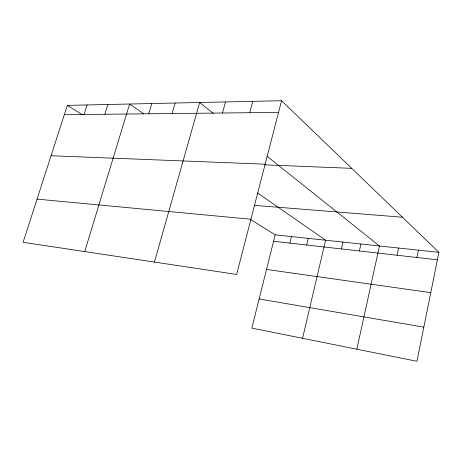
<?xml version="1.0" encoding="UTF-8"?>
<svg xmlns="http://www.w3.org/2000/svg" width="462" height="462" viewBox="0 0 462 462"><rect width="100%" height="100%" fill="white"/><g stroke="black" fill="none" stroke-linecap="round" stroke-linejoin="round"><path stroke-width="0.69" d="M281.56 100.716L236.648 274.445L23.1 242.313L67.348 105.376L281.56 100.716L438.9 252.339L416.949 361.284L251.848 328.112L275.19 234.84L250.704 219.589M416.891 257.49L418.416 250.15M397.077 255.243L398.614 248.03M356.849 349.208L379.469 245.986L267.013 156.248M359.372 250.976L360.938 244.005M341.418 248.943L342.995 242.088M302.558 338.299L325.618 240.228L257.663 193.006M306.681 245.01L308.275 238.375M289.87 243.11L291.47 236.579M249.717 112.716L252.754 101.345M222.447 113.005L225.496 101.935M154.452 262.081L199.653 102.5L213.375 113.45M172.066 113.542L175.121 103.032M148.758 113.791L151.807 103.54M84.708 251.582L129.62 104.019L143.63 113.756M104.816 114.253L107.854 104.493M84.096 114.472L87.122 104.943M64.339 114.686L278.534 112.41M51.074 155.74L265.153 164.183M264.801 164.859L351.732 168.341M254.591 205.371L402.466 217.232M37.058 199.122L250.918 219.248M275.19 234.84L438.9 252.339M273.579 241.262L437.393 259.811M266.528 269.444L430.78 292.648M259.142 298.966L423.827 327.142M67.348 105.376L82.479 114.801"/></g></svg>
